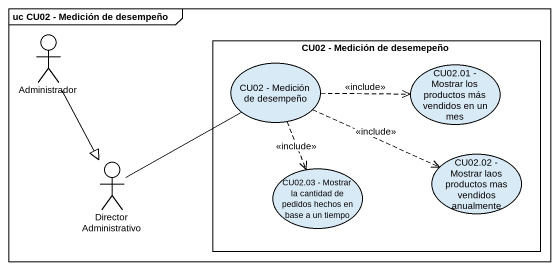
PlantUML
@startuml
mainframe uc CU02 - Medición de desempeño
actor Administrador
rectangle "CU02 - Medición de desemepeño" as CU02_Medición_de_desemepeño {
  usecase "CU02 - Medición de desempeño" as CU02_Medición_de_desempeño
  usecase "CU02.01 - Mostrar los productos más vendidos en un mes" as CU02_01_Mostrar_los
  usecase "CU02.03 - Mostrar la cantidad de pedidos hechos en base a un tiempo" as CU02_03_Mostrar_la_cantidad
  usecase "CU02.02 - Mostrar laos productos mas vendidos anualmente" as CU02_02_Mostrar_laos
}
actor "Director Administrativo" as Director_Administrativo
Administrador --|> Director_Administrativo
CU02_Medición_de_desempeño .right.> CU02_01_Mostrar_los : <<include>>
CU02_Medición_de_desempeño -- Director_Administrativo
CU02_Medición_de_desempeño ..> CU02_03_Mostrar_la_cantidad : <<include>>
CU02_Medición_de_desempeño .right.> CU02_02_Mostrar_laos : <<include>>
@enduml
